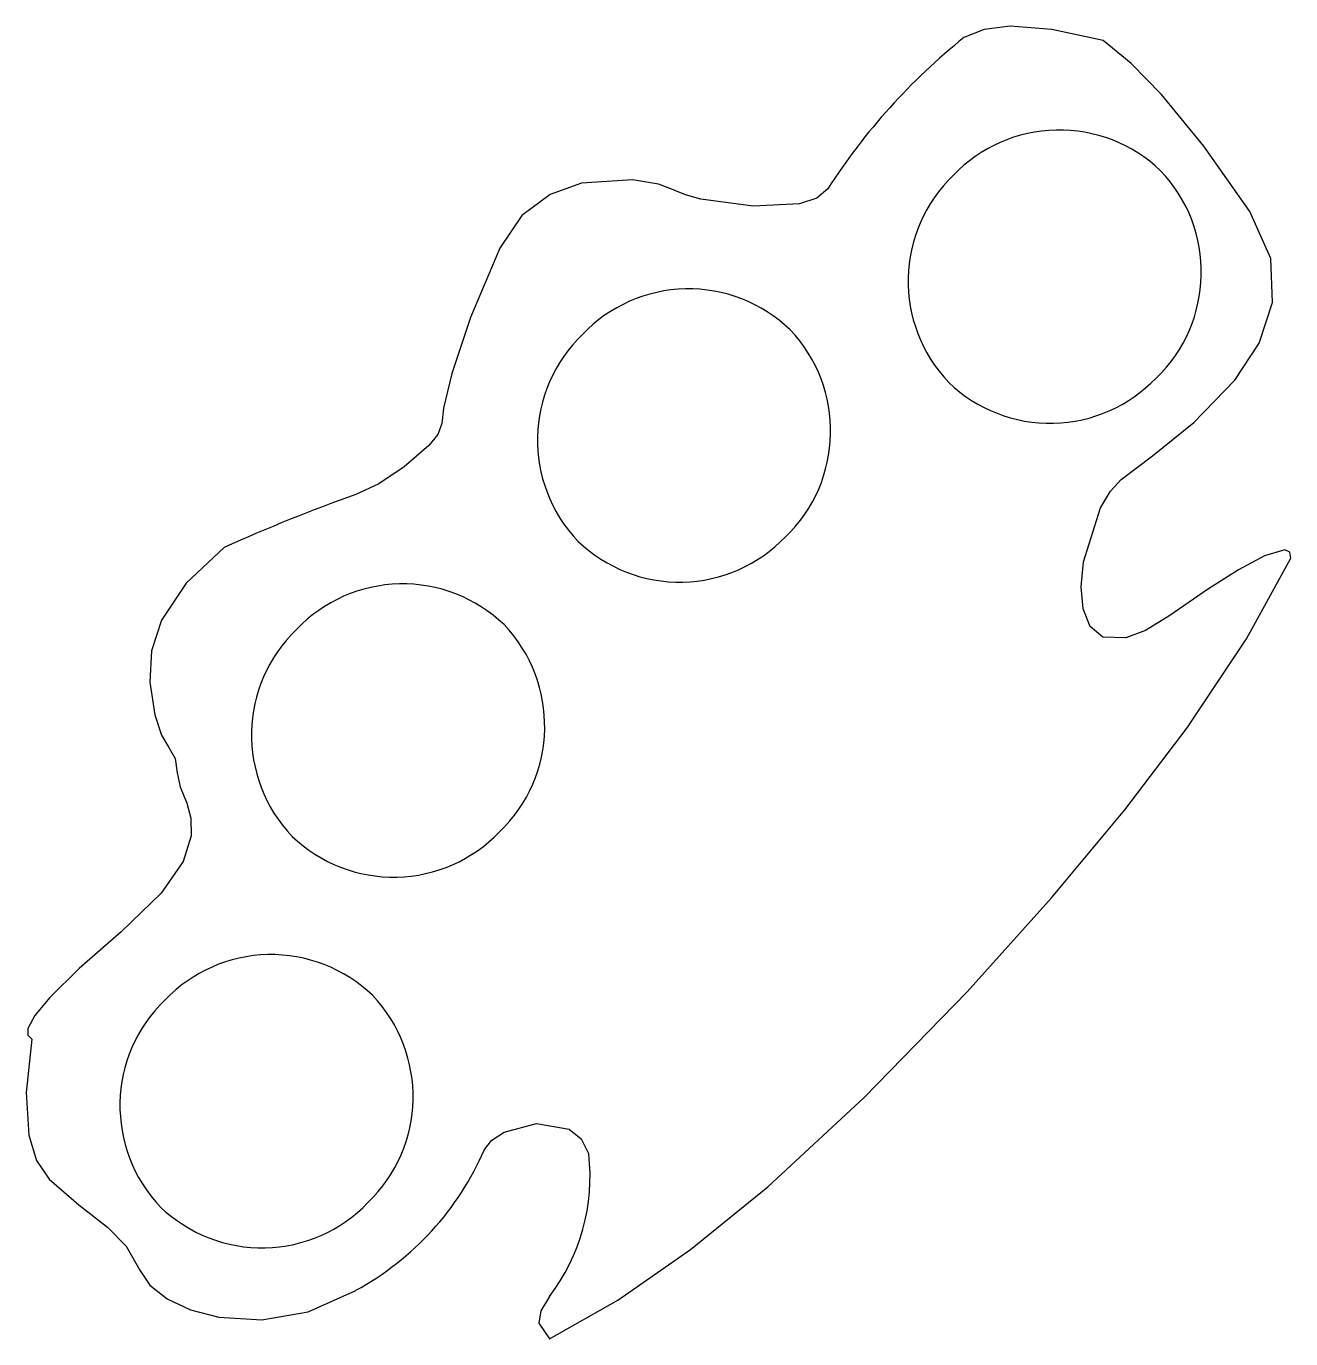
# Model space of a CAD drawing. Header units: inches. Extents: x -7.87 to -4.26, y 2.04 to 5.78.
import ezdxf

# ---------------------------------------------------------------- set-up
doc = ezdxf.new("R2010")
doc.units = ezdxf.units.IN
doc.header["$MEASUREMENT"] = 0

msp = doc.modelspace()

# ---------------------------------------------------------------- linework, layer by layer
at = {"color": 7, "linetype": 'Continuous', "flags": 128}
for points in [[(-4.7943, 5.7417), (-4.9403, 5.7737), (-5.0593, 5.7827), (-5.1338, 5.7736), (-5.1916, 5.7503)], [(-4.3753, 5.2536), (-4.5073, 5.44), (-4.6278, 5.5878), (-4.7146, 5.6767), (-4.7943, 5.7417)], [(-6.0165, 5.3141), (-6.0639, 5.332), (-6.1382, 5.3442), (-6.2839, 5.3346), (-6.373, 5.302), (-6.4535, 5.2422), (-6.5167, 5.1491)], [(-5.5803, 5.3184), (-5.6113, 5.2918), (-5.6612, 5.2758), (-5.7936, 5.2693), (-5.9424, 5.2892), (-5.9866, 5.3013), (-6.0166, 5.3141)], [(-4.7424, 4.4891), (-4.6532, 4.5562), (-4.535, 4.6517), (-4.4181, 4.7724), (-4.3493, 4.8776), (-4.3108, 4.9937), (-4.3152, 5.1195), (-4.3753, 5.2536)], [(-6.5167, 5.1491), (-6.6001, 4.9509), (-6.654, 4.7913), (-6.6778, 4.6928), (-6.6817, 4.6489)], [(-6.6817, 4.6489), (-6.6937, 4.6173), (-6.7197, 4.5858), (-6.7897, 4.5245), (-6.8622, 4.4761), (-6.9279, 4.4459)], [(-4.6042, 4.1004), (-4.673, 4.0582), (-4.7295, 4.0367), (-4.7953, 4.0391), (-4.8313, 4.0693), (-4.8512, 4.1192), (-4.8568, 4.1826), (-4.8502, 4.2534), (-4.8015, 4.4077), (-4.7735, 4.4553), (-4.7424, 4.4891)], [(-7.3036, 4.2948), (-7.4125, 4.1932), (-7.4828, 4.087), (-7.511, 4.0001), (-7.5153, 3.9104)], [(-4.2587, 4.2645), (-4.2613, 4.2818), (-4.2754, 4.2883), (-4.3336, 4.2712), (-4.4081, 4.231), (-4.496, 4.1751), (-4.6042, 4.1004)], [(-5.1828, 3.0267), (-4.9421, 3.2949), (-4.7328, 3.546), (-4.5547, 3.7801), (-4.3849, 4.0342), (-4.2587, 4.2645)], [(-7.5153, 3.9104), (-7.5014, 3.8168), (-7.4821, 3.7593), (-7.462, 3.7241), (-7.4435, 3.6928), (-7.4375, 3.6512)], [(-7.4375, 3.6512), (-7.4291, 3.611), (-7.4103, 3.565), (-7.3983, 3.5222), (-7.3973, 3.4716), (-7.4207, 3.3984), (-7.4831, 3.3082), (-7.5973, 3.1977)], [(-7.5973, 3.1977), (-7.7175, 3.0925), (-7.8022, 3.009), (-7.8439, 2.9586), (-7.8638, 2.9216), (-7.8642, 2.9025), (-7.8522, 2.8911)], [(-6.375, 2.0359), (-6.1799, 2.1463), (-5.9722, 2.2908), (-5.7519, 2.4697), (-5.4761, 2.7244), (-5.1828, 3.0267)], [(-7.8522, 2.8911), (-7.8686, 2.7384), (-7.8615, 2.6174), (-7.8396, 2.5444), (-7.8031, 2.491)], [(-6.5607, 2.5758), (-6.5394, 2.6032), (-6.5045, 2.626), (-6.4117, 2.6503), (-6.319, 2.6341), (-6.284, 2.6063), (-6.2627, 2.5628)], [(-7.8031, 2.491), (-7.718, 2.4181), (-7.637, 2.3548), (-7.5833, 2.3001), (-7.5439, 2.2318)], [(-7.5439, 2.2318), (-7.5153, 2.1887), (-7.466, 2.1499), (-7.3994, 2.1184), (-7.3191, 2.0971), (-7.1964, 2.0899), (-7.0633, 2.1132), (-6.9279, 2.1741)], [(-6.375, 2.1568), (-6.3994, 2.116), (-6.4048, 2.0806), (-6.375, 2.0359)]]:
    msp.add_lwpolyline(points, dxfattribs=at)
at = {"color": 7, "linetype": 'Continuous'}
for centre, radius, start, end in [((-4.0669, 4.3471), 1.7983, 128.7149, 147.3099), ((-4.9195, 5.0683), 0.4182, 46.2156, 136.2932), ((-4.9326, 5.0808), 0.4186, 313.7601, 43.731), ((-4.9323, 5.0549), 0.4186, 133.7596, 223.7324), ((-5.9777, 4.6148), 0.4182, 46.2152, 136.2936), ((-5.9908, 4.6273), 0.4186, 313.7606, 43.7302), ((-5.9905, 4.6014), 0.4186, 133.7599, 223.7319), ((-4.9454, 5.0675), 0.4182, 226.2155, 316.2933), ((-5.2854, -0.1792), 4.9081, 109.5504, 114.2799), ((-6.0036, 4.614), 0.4182, 226.2158, 316.293), ((-6.794, 3.7726), 0.4182, 46.2156, 136.2932), ((-6.8068, 3.7592), 0.4186, 133.7598, 223.7323), ((-6.8071, 3.7851), 0.4186, 313.7607, 43.7299), ((-6.8199, 3.7718), 0.4182, 226.2158, 316.293), ((-7.1697, 2.7144), 0.4182, 46.2152, 136.2936), ((-7.1825, 2.701), 0.4186, 133.76, 223.7316), ((-7.1828, 2.727), 0.4186, 313.7597, 43.7306), ((-7.3254, 2.9061), 0.8329, 298.5076, 336.6394), ((-6.8193, 2.4983), 0.5603, 322.4589, 6.6187), ((-7.1956, 2.7136), 0.4182, 226.2159, 316.2929)]:
    msp.add_arc(centre, radius, start, end, dxfattribs=at)

doc.saveas('drawing.dxf')
